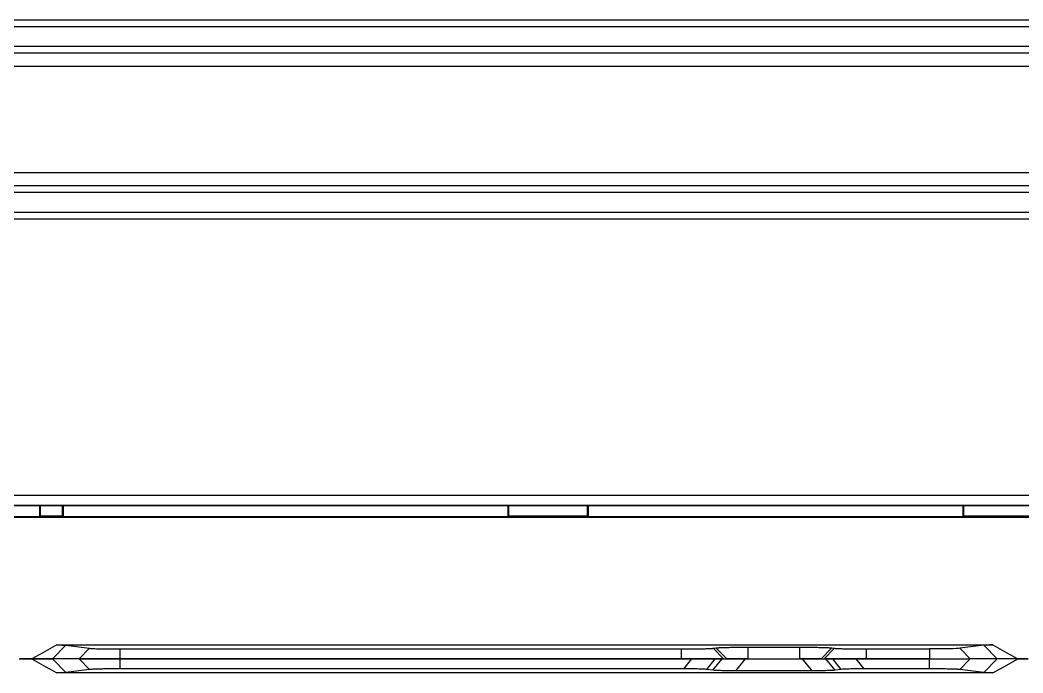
# Model space of a CAD drawing. Header units: millimetres. Extents: x 9226 to 36041, y 16031 to 21779.
# Drawn here: x 30634.3 to 30785.2, y 19439.4 to 19537.7 of the extents above; entities that cross this region are included whole.
import ezdxf

# ---------------------------------------------------------------- set-up
doc = ezdxf.new("R2010")
doc.units = ezdxf.units.MM
doc.layers.add('02___PRT_ALL_AXES', color=7, linetype='Continuous')

# ---------------------------------------------------------------- blocks, each defined once
blk = doc.blocks.new('G$C9B8E3940')
at = {"color": 7, "linetype": 'Continuous', "lineweight": 25}
for p, q in [((148.87, 382.17), (150.79, 382.17)), ((155.9, 380.11), (153.89, 382.17)), ((157.93, 382.17), (153.89, 382.17)), ((159.48, 380.57), (157.93, 382.17)), ((164.07, 380.67), (164.07, 382.17)), ((164.07, 382.17), (250.16, 382.17)), ((248.95, 380.67), (250.16, 382.17)), ((253.62, 382.17), (252.35, 380.6)), ((253.33, 380.46), (254.71, 382.17)), ((253.62, 382.17), (254.71, 382.17)), ((258.17, 382.17), (256.73, 380.38)), ((258.17, 382.17), (266.83, 382.17)), ((268.27, 380.38), (266.83, 382.17)), ((270.29, 382.17), (271.67, 380.46)), ((270.29, 382.17), (271.38, 382.17)), ((272.65, 380.6), (271.38, 382.17)), ((274.84, 382.17), (276.05, 380.67)), ((274.84, 382.17), (285.93, 382.17)), ((285.93, 380.67), (285.93, 382.17)), ((290.52, 380.57), (292.07, 382.17)), ((296.11, 382.17), (292.07, 382.17)), ((294.1, 380.11), (296.11, 382.17)), ((299.21, 382.17), (300.79, 382.17)), ((159.48, 380.57), (155.9, 380.11)), ((248.95, 380.67), (164.07, 380.67)), ((253.33, 380.46), (252.35, 380.6)), ((272.65, 380.6), (271.67, 380.46)), ((285.93, 380.67), (276.05, 380.67)), ((294.1, 380.11), (290.52, 380.57)), ((295.47, 380.06), (154.53, 380.06)), ((268.27, 380.38), (256.73, 380.38)), ((84, 69.34), (516, 69.34)), ((84, 67.84), (516, 67.84)), ((111.5, 67.76), (488.5, 67.76)), ((151.98, 66.12), (151.98, 67.76)), ((152.07, 66.21), (152.07, 67.76)), ((155.43, 66.21), (155.43, 67.76)), ((155.52, 67.76), (155.52, 66.12)), ((222.48, 66.12), (222.48, 67.76)), ((222.57, 67.76), (222.57, 66.21)), ((234.43, 66.21), (234.43, 67.76)), ((234.52, 67.76), (234.52, 66.12)), ((290.98, 66.12), (290.98, 67.76)), ((291.07, 67.76), (291.07, 66.21)), ((516, 65.97), (84, 65.97)), ((148.02, 66.12), (151.98, 66.12)), ((151.98, 66.12), (152.07, 66.21)), ((152.07, 66.21), (155.43, 66.21)), ((155.52, 66.12), (155.43, 66.21)), ((155.52, 66.12), (222.48, 66.12)), ((222.57, 66.21), (222.48, 66.12)), ((222.57, 66.21), (234.43, 66.21)), ((234.52, 66.12), (234.43, 66.21)), ((234.52, 66.12), (290.98, 66.12)), ((291.07, 66.21), (290.98, 66.12)), ((291.07, 66.21), (308.93, 66.21)), ((153.89, 44.67), (155.9, 46.73)), ((154.53, 46.79), (295.47, 46.79)), ((155.9, 46.73), (159.48, 46.27)), ((157.93, 44.67), (159.48, 46.27)), ((164.07, 46.17), (248.58, 46.17)), ((164.07, 44.67), (164.07, 46.17)), ((248.58, 44.67), (248.58, 46.17)), ((253.37, 46.28), (253.77, 46.33)), ((253.37, 46.28), (254.94, 44.67)), ((255.4, 44.67), (253.77, 46.33)), ((258.57, 46.44), (266.43, 46.44)), ((258.57, 46.44), (258.57, 44.67)), ((266.43, 44.67), (266.43, 46.44)), ((271.23, 46.33), (269.6, 44.67)), ((270.06, 44.67), (271.63, 46.28)), ((271.23, 46.33), (271.63, 46.28)), ((276.42, 46.17), (285.93, 46.17)), ((276.42, 46.17), (276.42, 44.67)), ((285.93, 46.17), (285.93, 44.67)), ((294.1, 46.73), (290.52, 46.27)), ((290.52, 46.27), (292.07, 44.67)), ((294.1, 46.73), (296.11, 44.67)), ((150.79, 44.67), (149.02, 44.67)), ((157.93, 44.67), (153.89, 44.67)), ((248.58, 44.67), (164.07, 44.67)), ((254.94, 44.67), (255.4, 44.67)), ((258.57, 44.67), (266.43, 44.67)), ((269.6, 44.67), (270.06, 44.67)), ((285.93, 44.67), (276.42, 44.67)), ((296.11, 44.67), (292.07, 44.67)), ((300.79, 44.67), (299.21, 44.67))]:
    blk.add_line(p, q, dxfattribs=at)
at = {"color": 7, "linetype": 'Continuous', "lineweight": 25, "flags": 128}
for points in [[(150.79, 382.17), (152.88, 380.99), (154.53, 380.06)], [(295.47, 380.06), (297.57, 381.24), (299.21, 382.17)], [(154.53, 46.79), (152.43, 45.6), (150.79, 44.67)], [(295.47, 46.79), (297.57, 45.6), (299.21, 44.67)]]:
    blk.add_lwpolyline(points, dxfattribs=at)
at = {"color": 7, "linetype": 'Continuous', "lineweight": 25}
for points, knots in [([(153.89, 382.17), (153.86, 382.17), (153.78, 382.16), (153.62, 382.16), (153.56, 382.16), (153.42, 382.16), (153.34, 382.16), (152.96, 382.16), (152.07, 382.16), (151.28, 382.17), (150.79, 382.17)], [0, 0, 0, 0, 0.125, 0.125, 0.1875, 0.1875, 0.25, 0.25, 0.5, 1, 1, 1, 1]), ([(157.93, 382.17), (157.95, 382.17), (157.98, 382.17), (158.05, 382.17), (158.12, 382.17), (158.2, 382.17), (158.29, 382.17), (158.39, 382.17), (158.5, 382.17), (158.61, 382.17), (158.88, 382.17), (159.35, 382.17), (160.12, 382.17), (161.01, 382.17), (161.78, 382.17), (162.39, 382.17), (162.8, 382.17), (163.22, 382.17), (163.64, 382.17), (163.92, 382.17), (164.07, 382.17)], [0, 0, 0, 0, 0.027944, 0.05576, 0.083487, 0.111164, 0.138829, 0.166524, 0.194286, 0.222154, 0.250168, 0.375048, 0.500025, 0.624821, 0.749815, 0.800056, 0.849966, 0.899774, 0.94971, 1, 1, 1, 1]), ([(250.16, 382.17), (250.59, 382.17), (251, 382.17), (251.77, 382.17), (252.12, 382.17), (252.73, 382.17), (252.98, 382.17), (253.38, 382.17), (253.53, 382.17), (253.62, 382.17)], [0, 0, 0, 0, 0.25, 0.25, 0.5, 0.5, 0.75, 0.75, 1, 1, 1, 1]), ([(254.71, 382.17), (254.8, 382.17), (254.95, 382.17), (255.35, 382.17), (255.61, 382.17), (256.21, 382.17), (256.56, 382.17), (257.33, 382.17), (257.74, 382.17), (258.17, 382.17)], [0, 0, 0, 0, 0.25, 0.25, 0.5, 0.5, 0.75, 0.75, 1, 1, 1, 1]), ([(266.83, 382.17), (267.26, 382.17), (267.67, 382.17), (268.44, 382.17), (268.79, 382.17), (269.39, 382.17), (269.65, 382.17), (270.05, 382.17), (270.2, 382.17), (270.29, 382.17)], [0, 0, 0, 0, 0.25, 0.25, 0.5, 0.5, 0.75, 0.75, 1, 1, 1, 1]), ([(271.38, 382.17), (271.47, 382.17), (271.62, 382.17), (272.02, 382.17), (272.28, 382.17), (272.88, 382.17), (273.23, 382.17), (274, 382.17), (274.41, 382.17), (274.84, 382.17)], [0, 0, 0, 0, 0.25, 0.25, 0.5, 0.5, 0.75, 0.75, 1, 1, 1, 1]), ([(285.93, 382.17), (286.01, 382.17), (286.17, 382.17), (286.41, 382.17), (286.64, 382.17), (286.87, 382.17), (287.1, 382.17), (287.33, 382.17), (287.56, 382.17), (287.79, 382.17), (288.27, 382.17), (288.99, 382.17), (289.88, 382.17), (290.65, 382.17), (291.16, 382.17), (291.48, 382.17), (291.67, 382.17), (291.83, 382.17), (291.97, 382.17), (292.04, 382.17), (292.07, 382.17)], [0, 0, 0, 0, 0.027956, 0.055781, 0.083514, 0.111194, 0.138859, 0.166549, 0.194304, 0.222161, 0.250161, 0.375032, 0.500008, 0.624842, 0.749841, 0.800085, 0.849995, 0.899798, 0.949723, 1, 1, 1, 1]), ([(299.21, 382.17), (298.89, 382.17), (298.27, 382.17), (297.49, 382.17), (296.87, 382.17), (296.5, 382.17), (296.33, 382.17), (296.26, 382.16), (296.21, 382.16), (296.18, 382.17), (296.14, 382.17), (296.12, 382.17), (296.11, 382.17)], [0, 0, 0, 0, 0.289629, 0.546849, 0.69149, 0.839411, 0.868678, 0.897795, 0.916239, 0.948597, 0.965761, 1, 1, 1, 1]), ([(164.07, 380.67), (164, 380.67), (163.87, 380.67), (163.67, 380.67), (163.47, 380.67), (163.27, 380.67), (163.07, 380.67), (162.88, 380.67), (162.69, 380.67), (162.3, 380.66), (161.75, 380.66), (161.09, 380.64), (160.52, 380.63), (160.12, 380.61), (159.87, 380.6), (159.7, 380.59), (159.57, 380.58), (159.51, 380.58), (159.48, 380.57)], [0, 0, 0, 0, 0.031364, 0.062594, 0.093748, 0.124885, 0.156063, 0.187341, 0.218775, 0.250423, 0.37549, 0.5002, 0.624668, 0.749756, 0.812662, 0.875029, 0.93732, 1, 1, 1, 1]), ([(252.35, 380.6), (252.27, 380.61), (252.13, 380.62), (251.74, 380.64), (251.49, 380.64), (250.9, 380.66), (250.55, 380.66), (249.79, 380.67), (249.38, 380.67), (248.95, 380.67)], [0, 0, 0, 0, 0.25, 0.25, 0.5, 0.5, 0.75, 0.75, 1, 1, 1, 1]), ([(276.05, 380.67), (275.62, 380.67), (275.21, 380.67), (274.45, 380.66), (274.1, 380.66), (273.51, 380.64), (273.26, 380.64), (272.87, 380.62), (272.74, 380.61), (272.65, 380.6)], [0, 0, 0, 0, 0.25, 0.25, 0.5, 0.5, 0.75, 0.75, 1, 1, 1, 1]), ([(290.52, 380.57), (290.5, 380.57), (290.47, 380.58), (290.42, 380.58), (290.36, 380.59), (290.29, 380.59), (290.22, 380.6), (290.13, 380.6), (290.04, 380.61), (289.84, 380.62), (289.48, 380.63), (288.91, 380.64), (288.25, 380.66), (287.64, 380.66), (287.12, 380.67), (286.73, 380.67), (286.34, 380.67), (286.07, 380.67), (285.93, 380.67)], [0, 0, 0, 0, 0.031369, 0.062604, 0.093761, 0.124899, 0.156076, 0.187351, 0.218781, 0.250423, 0.37549, 0.500202, 0.624684, 0.74977, 0.812676, 0.87504, 0.937326, 1, 1, 1, 1]), ([(155.9, 380.11), (155.89, 380.11), (155.86, 380.11), (155.81, 380.1), (155.75, 380.1), (155.68, 380.09), (155.6, 380.09), (155.51, 380.08), (155.39, 380.08), (155.23, 380.07), (155.02, 380.07), (154.79, 380.06), (154.62, 380.06), (154.53, 380.06)], [0, 0, 0, 0, 0.070627, 0.141117, 0.211685, 0.28254, 0.353893, 0.425947, 0.498903, 0.626368, 0.751621, 0.875781, 1, 1, 1, 1]), ([(256.73, 380.38), (256.3, 380.38), (255.89, 380.39), (255.13, 380.39), (254.78, 380.4), (254.19, 380.41), (253.94, 380.42), (253.55, 380.44), (253.41, 380.45), (253.33, 380.46)], [0, 0, 0, 0, 0.25, 0.25, 0.5, 0.5, 0.75, 0.75, 1, 1, 1, 1]), ([(271.67, 380.46), (271.59, 380.45), (271.45, 380.44), (271.07, 380.42), (270.82, 380.41), (270.22, 380.4), (269.87, 380.39), (269.11, 380.39), (268.7, 380.38), (268.27, 380.38)], [0, 0, 0, 0, 0.25, 0.25, 0.5, 0.5, 0.75, 0.75, 1, 1, 1, 1]), ([(295.47, 380.06), (295.42, 380.06), (295.32, 380.06), (295.19, 380.06), (295.05, 380.06), (294.93, 380.07), (294.81, 380.07), (294.69, 380.08), (294.56, 380.08), (294.42, 380.09), (294.28, 380.09), (294.17, 380.1), (294.12, 380.11), (294.1, 380.11)], [0, 0, 0, 0, 0.070759, 0.141336, 0.211942, 0.282789, 0.354086, 0.426038, 0.498844, 0.626087, 0.751275, 0.87553, 1, 1, 1, 1]), ([(154.53, 46.79), (154.58, 46.79), (154.68, 46.78), (154.82, 46.78), (154.95, 46.78), (155.07, 46.77), (155.19, 46.77), (155.31, 46.77), (155.44, 46.76), (155.58, 46.75), (155.72, 46.75), (155.83, 46.74), (155.88, 46.73), (155.9, 46.73)], [0, 0, 0, 0, 0.070759, 0.141336, 0.211942, 0.282789, 0.354086, 0.426038, 0.498844, 0.626087, 0.751275, 0.87553, 1, 1, 1, 1]), ([(159.48, 46.27), (159.5, 46.27), (159.53, 46.26), (159.58, 46.26), (159.64, 46.25), (159.71, 46.25), (159.78, 46.24), (159.87, 46.24), (159.96, 46.23), (160.16, 46.23), (160.52, 46.21), (161.09, 46.2), (161.76, 46.19), (162.37, 46.18), (162.88, 46.17), (163.27, 46.17), (163.67, 46.17), (163.93, 46.17), (164.07, 46.17)], [0, 0, 0, 0, 0.031369, 0.062604, 0.093761, 0.124899, 0.156076, 0.187351, 0.218781, 0.250423, 0.37549, 0.500202, 0.624684, 0.74977, 0.812676, 0.87504, 0.937326, 1, 1, 1, 1]), ([(248.58, 46.17), (248.65, 46.17), (248.79, 46.17), (249, 46.17), (249.21, 46.17), (249.42, 46.17), (249.63, 46.17), (249.84, 46.18), (250.04, 46.18), (250.44, 46.18), (251.02, 46.19), (251.72, 46.2), (252.32, 46.22), (252.72, 46.23), (252.99, 46.24), (253.15, 46.25), (253.29, 46.26), (253.34, 46.27), (253.37, 46.28)], [0, 0, 0, 0, 0.031472, 0.062797, 0.094034, 0.125242, 0.15648, 0.187807, 0.219282, 0.250962, 0.376071, 0.500136, 0.623947, 0.749089, 0.812047, 0.874544, 0.937041, 1, 1, 1, 1]), ([(253.77, 46.33), (253.79, 46.33), (253.82, 46.34), (253.87, 46.34), (253.93, 46.35), (254, 46.35), (254.08, 46.36), (254.16, 46.36), (254.26, 46.37), (254.46, 46.38), (254.83, 46.39), (255.43, 46.41), (256.13, 46.42), (256.77, 46.43), (257.31, 46.43), (257.72, 46.43), (258.14, 46.43), (258.43, 46.44), (258.57, 46.44)], [0, 0, 0, 0, 0.031591, 0.062998, 0.094275, 0.12548, 0.156672, 0.187907, 0.219242, 0.250735, 0.37563, 0.499946, 0.624169, 0.749276, 0.812121, 0.874543, 0.937012, 1, 1, 1, 1]), ([(266.43, 46.44), (266.5, 46.44), (266.64, 46.44), (266.86, 46.43), (267.07, 46.43), (267.28, 46.43), (267.48, 46.43), (267.69, 46.43), (267.89, 46.43), (268.29, 46.43), (268.87, 46.42), (269.57, 46.41), (270.17, 46.39), (270.58, 46.38), (270.84, 46.36), (271, 46.35), (271.14, 46.34), (271.2, 46.33), (271.23, 46.33)], [0, 0, 0, 0, 0.0315239, 0.0628785, 0.0941218, 0.1253124, 0.1565094, 0.1877715, 0.2191575, 0.2507251, 0.3756434, 0.4999278, 0.6239898, 0.7491098, 0.8119519, 0.8744067, 0.936936, 1, 1, 1, 1]), ([(271.63, 46.28), (271.64, 46.27), (271.67, 46.27), (271.72, 46.26), (271.78, 46.26), (271.85, 46.25), (271.93, 46.25), (272.02, 46.24), (272.11, 46.24), (272.32, 46.23), (272.68, 46.22), (273.28, 46.2), (273.98, 46.19), (274.62, 46.18), (275.16, 46.17), (275.58, 46.17), (276, 46.17), (276.28, 46.17), (276.42, 46.17)], [0, 0, 0, 0, 0.031538, 0.062914, 0.094186, 0.125409, 0.156643, 0.187945, 0.219372, 0.250981, 0.376066, 0.500166, 0.624128, 0.749261, 0.81222, 0.874682, 0.937118, 1, 1, 1, 1]), ([(290.52, 46.27), (290.3, 46.24), (289.72, 46.22), (288.07, 46.18), (287, 46.17), (285.93, 46.17)], [0, 0, 0, 0, 0.5, 0.5, 1, 1, 1, 1]), ([(150.79, 44.67), (151.11, 44.67), (151.73, 44.67), (152.51, 44.67), (153.13, 44.68), (153.5, 44.67), (153.67, 44.67), (153.74, 44.68), (153.79, 44.68), (153.83, 44.67), (153.86, 44.67), (153.88, 44.67), (153.89, 44.67)], [0, 0, 0, 0, 0.289629, 0.546849, 0.69149, 0.839411, 0.868678, 0.897795, 0.916239, 0.948597, 0.965761, 1, 1, 1, 1]), ([(164.07, 44.67), (163.99, 44.67), (163.83, 44.67), (163.59, 44.67), (163.36, 44.67), (163.13, 44.67), (162.9, 44.67), (162.67, 44.67), (162.44, 44.67), (162.21, 44.67), (161.73, 44.67), (161.01, 44.67), (160.12, 44.67), (159.35, 44.67), (158.84, 44.67), (158.52, 44.67), (158.33, 44.67), (158.17, 44.67), (158.03, 44.67), (157.96, 44.67), (157.93, 44.67)], [0, 0, 0, 0, 0.027956, 0.055781, 0.083514, 0.111194, 0.138859, 0.166549, 0.194304, 0.222161, 0.250161, 0.375032, 0.500008, 0.624842, 0.749841, 0.800085, 0.849995, 0.899798, 0.949723, 1, 1, 1, 1]), ([(254.94, 44.67), (254.92, 44.67), (254.89, 44.67), (254.82, 44.67), (254.75, 44.67), (254.67, 44.67), (254.57, 44.67), (254.47, 44.67), (254.37, 44.67), (254.25, 44.67), (253.98, 44.67), (253.5, 44.67), (252.7, 44.67), (251.78, 44.67), (250.97, 44.67), (250.33, 44.67), (249.9, 44.67), (249.47, 44.67), (249.02, 44.67), (248.73, 44.67), (248.58, 44.67)], [0, 0, 0, 0, 0.028076, 0.056002, 0.083816, 0.111558, 0.139266, 0.16698, 0.194739, 0.222582, 0.250547, 0.375391, 0.499963, 0.624426, 0.749428, 0.799666, 0.84961, 0.899492, 0.949545, 1, 1, 1, 1]), ([(258.57, 44.67), (258.51, 44.67), (258.39, 44.67), (258.2, 44.67), (258.02, 44.67), (257.84, 44.67), (257.66, 44.67), (257.37, 44.67), (256.97, 44.67), (256.51, 44.67), (256.12, 44.67), (255.83, 44.67), (255.63, 44.67), (255.49, 44.67), (255.43, 44.67), (255.4, 44.67)], [0, 0, 0, 0, 0.041522, 0.082966, 0.124467, 0.166159, 0.208172, 0.250637, 0.376559, 0.500003, 0.623076, 0.749308, 0.833551, 0.91677, 1, 1, 1, 1]), ([(269.6, 44.67), (269.59, 44.67), (269.56, 44.67), (269.51, 44.67), (269.45, 44.67), (269.37, 44.67), (269.29, 44.67), (269.14, 44.67), (268.88, 44.67), (268.49, 44.67), (268.03, 44.67), (267.58, 44.67), (267.16, 44.67), (266.8, 44.67), (266.55, 44.67), (266.43, 44.67)], [0, 0, 0, 0, 0.041558, 0.083031, 0.124549, 0.166241, 0.208237, 0.250661, 0.376611, 0.499974, 0.623083, 0.749247, 0.83358, 0.916808, 1, 1, 1, 1]), ([(276.42, 44.67), (276.34, 44.67), (276.17, 44.67), (275.93, 44.67), (275.68, 44.67), (275.44, 44.67), (275.2, 44.67), (274.96, 44.67), (274.72, 44.67), (274.48, 44.67), (273.97, 44.67), (273.22, 44.67), (272.31, 44.67), (271.51, 44.67), (270.98, 44.67), (270.65, 44.67), (270.46, 44.67), (270.3, 44.67), (270.16, 44.67), (270.09, 44.67), (270.06, 44.67)], [0, 0, 0, 0, 0.028051, 0.055957, 0.083758, 0.111494, 0.139203, 0.166927, 0.194704, 0.222574, 0.250576, 0.375454, 0.500038, 0.624433, 0.7494, 0.799606, 0.84954, 0.899432, 0.949509, 1, 1, 1, 1]), ([(285.93, 44.67), (286.01, 44.67), (286.17, 44.67), (286.41, 44.67), (286.66, 44.67), (286.9, 44.67), (287.15, 44.67), (287.4, 44.67), (287.65, 44.67), (287.9, 44.67), (288.16, 44.67), (288.41, 44.67), (288.66, 44.67), (288.91, 44.67), (289.16, 44.67), (289.4, 44.67), (289.64, 44.67), (289.87, 44.67), (290.1, 44.67), (290.33, 44.67), (290.54, 44.67), (290.75, 44.67), (290.95, 44.67), (291.13, 44.67), (291.31, 44.67), (291.47, 44.67), (291.62, 44.67), (291.76, 44.67), (291.88, 44.67), (291.99, 44.67), (292.05, 44.67), (292.07, 44.67)], [0, 0, 0, 0, 0.027966, 0.056369, 0.085215, 0.114508, 0.144252, 0.174451, 0.205106, 0.236219, 0.267793, 0.299827, 0.332325, 0.365288, 0.39872, 0.432626, 0.467013, 0.501891, 0.537246, 0.573071, 0.609376, 0.64617, 0.683456, 0.72124, 0.759525, 0.798312, 0.837607, 0.877414, 0.917739, 0.958596, 1, 1, 1, 1]), ([(299.21, 44.67), (299.04, 44.67), (298.67, 44.67), (298.11, 44.67), (297.68, 44.67), (297.33, 44.67), (297.11, 44.67), (296.86, 44.67), (296.66, 44.67), (296.5, 44.67), (296.36, 44.67), (296.24, 44.67), (296.16, 44.67), (296.12, 44.67), (296.11, 44.67)], [0, 0, 0, 0, 0.1553, 0.322197, 0.500692, 0.536463, 0.627566, 0.69743, 0.753605, 0.808432, 0.859677, 0.908081, 0.954525, 1, 1, 1, 1])]:
    blk.add_open_spline(points, degree=3, knots=knots, dxfattribs=at)
blk.add_open_spline([(295.47, 46.79), (294.77, 46.77), (294.27, 46.75), (294.1, 46.73)], degree=3, dxfattribs=at)
blk = doc.blocks.new('*U247')
blk.add_blockref('G$C9B8E3940', (-300, -217.42))
blk = doc.blocks.new('*U255')
for p in [(600, 1350), (600, 1012.5)]:
    blk.add_blockref('*U247', p)
blk = doc.blocks.new('yrhf')
at = {"color": 114, "linetype": 'Continuous', "true_color": 0x139b48}
for p, q in [((3093.18, 3278.33), (2566.18, 3278.33)), ((3093.18, 3273.33), (2566.18, 3273.33)), ((3093.18, 3271.33), (2566.18, 3271.33)), ((3093.18, 3255.33), (2566.18, 3255.33)), ((3093.18, 3253.33), (2566.18, 3253.33)), ((3093.18, 3248.33), (2566.18, 3248.33))]:
    blk.add_line(p, q, dxfattribs=at)
at = {"layer": '02___PRT_ALL_AXES', "color": 114, "linetype": 'Continuous', "true_color": 0x139b48}
for p, q in [((3089.21, 3277.33), (2570.15, 3277.33)), ((3089.21, 3274.33), (2570.15, 3274.33)), ((3089.21, 3252.33), (2570.15, 3252.33)), ((3089.21, 3249.33), (2570.15, 3249.33))]:
    blk.add_line(p, q, dxfattribs=at)
blk = doc.blocks.new('*U265')
blk.add_blockref('yrhf', (-2808.68, -3356.33))
blk = doc.blocks.new('*U266')
at = {"color": 0, "linetype": 'ByBlock', "lineweight": -2, "transparency": 16777216}
blk.add_blockref('*U265', (600, 0), dxfattribs=at)

msp = doc.modelspace()

# ---------------------------------------------------------------- block references
msp.add_blockref('*U266', (30164.25, 19615.734))
at = {"lineweight": -3}
msp.add_blockref('*U255', (30185.25, 18264.233), dxfattribs=at)

doc.saveas('drawing.dxf')
